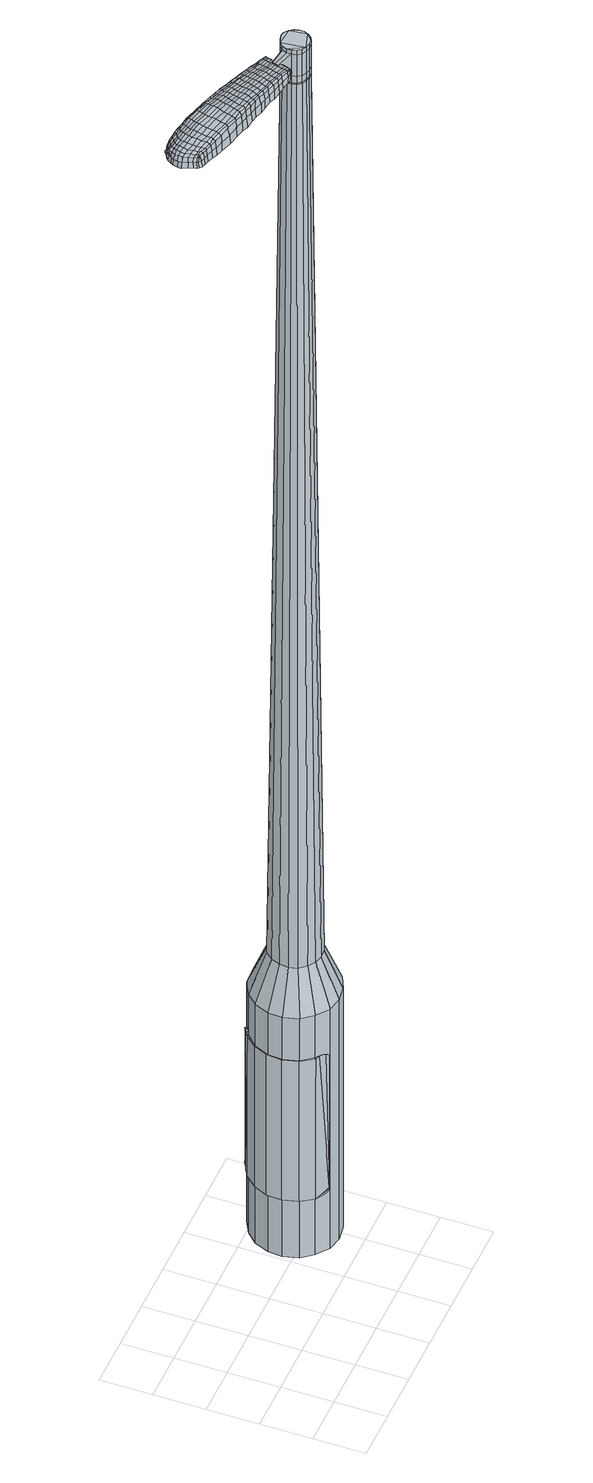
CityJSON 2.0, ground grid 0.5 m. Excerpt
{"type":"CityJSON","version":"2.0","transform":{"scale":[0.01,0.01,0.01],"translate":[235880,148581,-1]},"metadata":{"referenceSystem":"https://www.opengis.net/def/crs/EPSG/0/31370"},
"CityObjects":{
"object1":{"type":"GenericCityObject","attributes":{"cluster":141,"mean_distance_to_centroid":0.202,"new_centroid_x":235881.98,"new_centroid_y":148582.15,"mean_distance_to_camera":7.21,"H1":9.65,"H2":9.65,"Z_final":110.72,"cluster2":-1,"proj_x":235882.89,"proj_y":148578.39,"id_line":62828,"bearing_l":76.35,"distance":3.87,"orientation":"left","G_obj":166.35},"geometry":[{"type":"MultiSurface","lod":"2","boundaries":[[[0,1,2,3]],[[1,4,5,2]],[[4,6,7,5]],[[6,8,9,7]],[[8,10,11,9]],[[10,12,13,11]],[[12,14,15,13]],[[14,16,17,15]],[[16,18,19,17]],[[18,20,21,19]],[[20,22,23,21]],[[22,24,25,23]],[[24,26,27,25]],[[26,28,29,27]],[[28,30,31,29]],[[30,32,33,31]],[[32,34,35,33]],[[34,0,3,35]],[[36,37,38,39]],[[38,40,41,42]],[[41,43,42]],[[42,44,45,46]],[[45,47,46]],[[46,48,49,50]],[[49,51,50]],[[42,46,50,38]],[[50,52,39,38]],[[53,36,39]],[[2,5,7,35]],[[7,9,11,15]],[[11,13,15]],[[15,17,19,23]],[[19,21,23]],[[23,25,27,31]],[[27,29,31]],[[15,23,31,7]],[[31,33,35,7]],[[3,2,35]],[[1,0,54,55]],[[0,34,56,54]],[[34,32,57,56]],[[32,30,58,57]],[[30,28,59,58]],[[28,26,60,59]],[[26,24,61,60]],[[24,22,62,61]],[[22,20,63,62]],[[20,18,64,63]],[[18,16,65,64]],[[16,14,66,65]],[[14,12,67,66]],[[12,10,68,67]],[[10,8,69,68]],[[8,6,70,69]],[[6,4,71,70]],[[4,1,55,71]],[[55,54,72,73]],[[54,56,74,72]],[[56,57,75,74]],[[57,58,76,75]],[[58,59,77,76]],[[59,60,78,77]],[[60,61,79,78]],[[61,62,80,79]],[[62,63,81,80]],[[63,64,82,81]],[[64,65,83,82]],[[65,66,84,83]],[[66,67,85,84]],[[67,68,86,85]],[[68,69,87,86]],[[69,70,88,87]],[[70,71,89,88]],[[71,55,73,89]],[[90,91,92,93]],[[74,94,91,90]],[[95,96,94,74]],[[97,98,96,95]],[[77,99,98,97]],[[78,100,99,77]],[[101,102,100,78]],[[103,104,102,101]],[[81,105,104,103]],[[82,106,105,81]],[[83,107,106,82]],[[84,108,107,83]],[[85,109,108,84]],[[110,111,109,85]],[[112,113,111,110]],[[88,114,113,112]],[[89,115,114,88]],[[93,92,115,89]],[[116,117,118,119]],[[120,116,119,121]],[[122,120,121,123]],[[124,122,123,125]],[[126,124,125,127]],[[128,126,127,129]],[[130,128,129,131]],[[132,130,131,133]],[[134,132,133,135]],[[136,134,135,137]],[[138,136,137,139]],[[140,138,139,141]],[[142,140,141,143]],[[144,142,143,145]],[[146,144,145,147]],[[148,146,147,149]],[[73,72,90,93]],[[72,74,90]],[[75,95,74]],[[75,76,97,95]],[[76,77,97]],[[79,101,78]],[[79,80,103,101]],[[80,81,103]],[[86,110,85]],[[86,87,112,110]],[[87,88,112]],[[73,93,89]],[[150,151,92,91]],[[151,115,92]],[[152,113,114]],[[152,153,111,113]],[[153,109,111]],[[154,104,105]],[[154,155,102,104]],[[155,100,102]],[[156,98,99]],[[156,157,96,98]],[[157,94,96]],[[150,91,94]],[[39,52,148,158]],[[151,150,159,149]],[[53,39,158,117]],[[150,94,118,159]],[[36,53,117,116]],[[94,157,119,118]],[[37,36,116,120]],[[157,156,121,119]],[[38,37,120,122]],[[156,99,123,121]],[[40,38,122,124]],[[99,100,125,123]],[[41,40,124,126]],[[100,155,127,125]],[[43,41,126,128]],[[155,154,129,127]],[[42,43,128,130]],[[154,105,131,129]],[[44,42,130,132]],[[105,106,133,131]],[[45,44,132,134]],[[106,107,135,133]],[[47,45,134,136]],[[107,108,137,135]],[[46,47,136,138]],[[108,109,139,137]],[[48,46,138,140]],[[109,153,141,139]],[[49,48,140,142]],[[153,152,143,141]],[[51,49,142,144]],[[152,114,145,143]],[[50,51,144,146]],[[114,115,147,145]],[[52,50,146,148]],[[115,151,149,147]],[[148,149,160,161]],[[149,159,162,160]],[[159,118,163,162]],[[118,117,164,163]],[[117,158,165,164]],[[158,148,161,165]],[[166,167,168,169]],[[170,166,169,171]],[[166,170,172,173]],[[167,166,173,174]],[[175,176,177,178]],[[179,175,178,180]],[[175,179,181,182]],[[176,175,182,183]],[[184,185,186,187]],[[188,184,187,189]],[[184,188,190,191]],[[185,184,191,192]],[[193,194,195,196]],[[197,193,196,198]],[[193,197,199,200]],[[194,193,200,201]],[[202,203,204,205]],[[206,202,205,207]],[[202,206,208,209]],[[203,202,209,210]],[[211,212,213,214]],[[215,211,214,216]],[[211,215,217,218]],[[212,211,218,219]],[[220,221,222,223]],[[212,220,223,213]],[[220,212,219,224]],[[221,220,224,225]],[[226,227,228,229]],[[221,226,229,222]],[[226,221,225,230]],[[227,226,230,231]],[[232,170,171,233]],[[227,232,233,228]],[[232,227,231,234]],[[170,232,234,172]],[[235,236,237,238]],[[239,235,238,240]],[[235,239,241,242]],[[236,235,242,243]],[[244,245,246,247]],[[236,244,247,237]],[[244,236,243,248]],[[245,244,248,249]],[[250,251,252,253]],[[245,250,253,246]],[[250,245,249,254]],[[251,250,254,255]],[[256,257,258,259]],[[251,256,259,252]],[[256,251,255,260]],[[257,256,260,261]],[[262,167,174,263]],[[257,262,263,258]],[[262,257,261,264]],[[167,262,264,168]],[[265,266,267,268]],[[269,265,268,270]],[[265,269,271,272]],[[266,265,272,273]],[[274,275,276,277]],[[266,274,277,267]],[[274,266,273,278]],[[275,274,278,279]],[[280,281,282,283]],[[275,280,283,276]],[[280,275,279,284]],[[281,280,284,285]],[[286,179,180,287]],[[281,286,287,282]],[[286,281,285,288]],[[179,286,288,181]],[[289,290,291,292]],[[293,289,292,294]],[[289,293,295,296]],[[290,289,296,297]],[[298,299,300,301]],[[290,298,301,291]],[[298,290,297,302]],[[299,298,302,303]],[[304,305,306,307]],[[299,304,307,300]],[[304,299,303,308]],[[305,304,308,309]],[[310,311,312,313]],[[305,310,313,306]],[[310,305,309,314]],[[311,310,314,315]],[[316,176,183,317]],[[311,316,317,312]],[[316,311,315,318]],[[176,316,318,177]],[[319,205,204,320]],[[321,319,320,322]],[[319,321,323,324]],[[205,319,324,207]],[[325,321,322,326]],[[327,325,326,328]],[[325,327,329,330]],[[321,325,330,323]],[[331,327,328,332]],[[333,331,332,334]],[[331,333,335,336]],[[327,331,336,329]],[[337,333,334,338]],[[339,337,338,340]],[[337,339,341,342]],[[333,337,342,335]],[[343,339,340,344]],[[194,343,344,195]],[[343,194,201,345]],[[339,343,345,341]],[[346,347,192,191]],[[348,346,191,190]],[[346,348,349,350]],[[347,346,350,351]],[[352,353,351,350]],[[354,352,350,349]],[[352,354,355,356]],[[353,352,356,357]],[[358,359,357,356]],[[360,358,356,355]],[[358,360,361,362]],[[359,358,362,363]],[[364,365,363,362]],[[366,364,362,361]],[[364,366,199,197]],[[365,364,197,198]],[[367,368,369,370]],[[269,367,370,271]],[[367,269,270,371]],[[368,367,371,372]],[[373,188,189,374]],[[368,373,374,369]],[[373,368,372,375]],[[188,373,375,190]],[[376,377,378,379]],[[215,376,379,217]],[[376,215,216,380]],[[377,376,380,381]],[[382,383,384,385]],[[377,382,385,378]],[[382,377,381,386]],[[383,382,386,387]],[[388,185,192,389]],[[383,388,389,384]],[[388,383,387,390]],[[185,388,390,186]],[[391,392,393,394]],[[173,391,394,174]],[[391,173,172,395]],[[392,391,395,396]],[[397,398,399,400]],[[392,397,400,393]],[[397,392,396,401]],[[398,397,401,402]],[[403,196,195,404]],[[398,403,404,399]],[[403,398,402,405]],[[196,403,405,198]],[[406,407,408,409]],[[178,406,409,180]],[[406,178,177,410]],[[407,406,410,411]],[[412,200,199,413]],[[407,412,413,408]],[[412,407,411,414]],[[200,412,414,201]],[[415,416,417,418]],[[293,415,418,295]],[[415,293,294,419]],[[416,415,419,420]],[[421,206,207,422]],[[416,421,422,417]],[[421,416,420,423]],[[206,421,423,208]],[[424,425,426,427]],[[239,424,427,241]],[[424,239,240,428]],[[425,424,428,429]],[[430,431,432,433]],[[425,430,433,426]],[[430,425,429,434]],[[431,430,434,435]],[[436,203,210,437]],[[431,436,437,432]],[[436,431,435,438]],[[203,436,438,204]],[[439,440,429,428]],[[238,439,428,240]],[[439,238,237,441]],[[440,439,441,442]],[[443,444,435,434]],[[440,443,434,429]],[[443,440,442,445]],[[444,443,445,446]],[[447,320,204,438]],[[444,447,438,435]],[[447,444,446,448]],[[320,447,448,322]],[[449,450,451,452]],[[296,449,452,297]],[[449,296,295,418]],[[450,449,418,417]],[[453,324,323,454]],[[450,453,454,451]],[[453,450,417,422]],[[324,453,422,207]],[[455,456,442,441]],[[247,455,441,237]],[[455,247,246,457]],[[456,455,457,458]],[[459,460,446,445]],[[456,459,445,442]],[[459,456,458,461]],[[460,459,461,462]],[[463,326,322,448]],[[460,463,448,446]],[[463,460,462,464]],[[326,463,464,328]],[[465,466,467,468]],[[302,465,468,303]],[[465,302,297,452]],[[466,465,452,451]],[[469,330,329,470]],[[466,469,470,467]],[[469,466,451,454]],[[330,469,454,323]],[[471,472,458,457]],[[253,471,457,246]],[[471,253,252,473]],[[472,471,473,474]],[[475,476,462,461]],[[472,475,461,458]],[[475,472,474,477]],[[476,475,477,478]],[[479,332,328,464]],[[476,479,464,462]],[[479,476,478,480]],[[332,479,480,334]],[[481,482,483,484]],[[308,481,484,309]],[[481,308,303,468]],[[482,481,468,467]],[[485,336,335,486]],[[482,485,486,483]],[[485,482,467,470]],[[336,485,470,329]],[[487,488,474,473]],[[259,487,473,252]],[[487,259,258,489]],[[488,487,489,490]],[[491,492,478,477]],[[488,491,477,474]],[[491,488,490,493]],[[492,491,493,494]],[[495,338,334,480]],[[492,495,480,478]],[[495,492,494,496]],[[338,495,496,340]],[[497,498,499,500]],[[314,497,500,315]],[[497,314,309,484]],[[498,497,484,483]],[[501,342,341,502]],[[498,501,502,499]],[[501,498,483,486]],[[342,501,486,335]],[[503,504,490,489]],[[263,503,489,258]],[[503,263,174,394]],[[504,503,394,393]],[[505,506,494,493]],[[504,505,493,490]],[[505,504,393,400]],[[506,505,400,399]],[[507,344,340,496]],[[506,507,496,494]],[[507,506,399,404]],[[344,507,404,195]],[[508,509,411,410]],[[318,508,410,177]],[[508,318,315,500]],[[509,508,500,499]],[[510,345,201,414]],[[509,510,414,411]],[[510,509,499,502]],[[345,510,502,341]],[[511,512,372,371]],[[268,511,371,270]],[[511,268,267,513]],[[512,511,513,514]],[[515,348,190,375]],[[512,515,375,372]],[[515,512,514,516]],[[348,515,516,349]],[[517,518,519,520]],[[218,517,520,219]],[[517,218,217,379]],[[518,517,379,378]],[[521,522,523,524]],[[518,521,524,519]],[[521,518,378,385]],[[522,521,385,384]],[[525,347,351,526]],[[522,525,526,523]],[[525,522,384,389]],[[347,525,389,192]],[[527,528,514,513]],[[277,527,513,267]],[[527,277,276,529]],[[528,527,529,530]],[[531,354,349,516]],[[528,531,516,514]],[[531,528,530,532]],[[354,531,532,355]],[[533,534,535,536]],[[224,533,536,225]],[[533,224,219,520]],[[534,533,520,519]],[[537,538,539,540]],[[534,537,540,535]],[[537,534,519,524]],[[538,537,524,523]],[[541,353,357,542]],[[538,541,542,539]],[[541,538,523,526]],[[353,541,526,351]],[[543,544,530,529]],[[283,543,529,276]],[[543,283,282,545]],[[544,543,545,546]],[[547,360,355,532]],[[544,547,532,530]],[[547,544,546,548]],[[360,547,548,361]],[[549,550,551,552]],[[230,549,552,231]],[[549,230,225,536]],[[550,549,536,535]],[[553,554,555,556]],[[550,553,556,551]],[[553,550,535,540]],[[554,553,540,539]],[[557,359,363,558]],[[554,557,558,555]],[[557,554,539,542]],[[359,557,542,357]],[[559,560,546,545]],[[287,559,545,282]],[[559,287,180,409]],[[560,559,409,408]],[[561,366,361,548]],[[560,561,548,546]],[[561,560,408,413]],[[366,561,413,199]],[[562,563,396,395]],[[234,562,395,172]],[[562,234,231,552]],[[563,562,552,551]],[[564,565,402,401]],[[563,564,401,396]],[[564,563,551,556]],[[565,564,556,555]],[[566,365,198,405]],[[565,566,405,402]],[[566,565,555,558]],[[365,566,558,363]],[[567,568,569,570]],[[570,569,571,572]],[[573,571,569,574]],[[574,569,568,575]],[[576,577,578,579]],[[579,578,580,581]],[[582,580,578,583]],[[583,578,577,584]],[[585,586,587,588]],[[588,587,589,590]],[[591,589,587,592]],[[592,587,586,593]],[[594,595,596,597]],[[597,596,598,599]],[[600,598,596,601]],[[601,596,595,602]],[[603,604,605,606]],[[606,605,607,608]],[[609,607,605,610]],[[610,605,604,611]],[[612,613,614,615]],[[615,614,616,617]],[[618,616,614,619]],[[619,614,613,620]],[[621,622,623,624]],[[624,623,613,612]],[[620,613,623,625]],[[625,623,622,626]],[[627,628,629,630]],[[630,629,622,621]],[[626,622,629,631]],[[631,629,628,632]],[[572,571,633,634]],[[634,633,628,627]],[[632,628,633,635]],[[635,633,571,573]],[[636,637,638,639]],[[639,638,640,641]],[[642,640,638,643]],[[643,638,637,644]],[[645,646,647,648]],[[648,647,637,636]],[[644,637,647,649]],[[649,647,646,650]],[[651,652,653,654]],[[654,653,646,645]],[[650,646,653,655]],[[655,653,652,656]],[[657,658,659,660]],[[660,659,652,651]],[[656,652,659,661]],[[661,659,658,662]],[[575,568,663,664]],[[664,663,658,657]],[[662,658,663,665]],[[665,663,568,567]],[[666,667,668,669]],[[669,668,670,671]],[[672,670,668,673]],[[673,668,667,674]],[[675,676,677,678]],[[678,677,667,666]],[[674,667,677,679]],[[679,677,676,680]],[[681,682,683,684]],[[684,683,676,675]],[[680,676,683,685]],[[685,683,682,686]],[[581,580,687,688]],[[688,687,682,681]],[[686,682,687,689]],[[689,687,580,582]],[[690,691,692,693]],[[693,692,694,695]],[[696,694,692,697]],[[697,692,691,698]],[[699,700,701,702]],[[702,701,691,690]],[[698,691,701,703]],[[703,701,700,704]],[[705,706,707,708]],[[708,707,700,699]],[[704,700,707,709]],[[709,707,706,710]],[[711,712,713,714]],[[714,713,706,705]],[[710,706,713,715]],[[715,713,712,716]],[[584,577,717,718]],[[718,717,712,711]],[[716,712,717,719]],[[719,717,577,576]],[[603,606,720,721]],[[721,720,722,723]],[[724,722,720,725]],[[725,720,606,608]],[[723,722,726,727]],[[727,726,728,729]],[[730,728,726,731]],[[731,726,722,724]],[[729,728,732,733]],[[733,732,734,735]],[[736,734,732,737]],[[737,732,728,730]],[[735,734,738,739]],[[739,738,740,741]],[[742,740,738,743]],[[743,738,734,736]],[[741,740,744,745]],[[745,744,595,594]],[[602,595,744,746]],[[746,744,740,742]],[[593,747,748,592]],[[592,748,749,591]],[[750,749,748,751]],[[751,748,747,752]],[[752,753,754,751]],[[751,754,755,750]],[[756,755,754,757]],[[757,754,753,758]],[[758,759,760,757]],[[757,760,761,756]],[[762,761,760,763]],[[763,760,759,764]],[[764,765,766,763]],[[763,766,767,762]],[[600,767,766,598]],[[598,766,765,599]],[[768,769,770,771]],[[771,770,670,672]],[[671,670,770,772]],[[772,770,769,773]],[[590,589,774,775]],[[775,774,769,768]],[[773,769,774,776]],[[776,774,589,591]],[[777,778,779,780]],[[780,779,616,618]],[[617,616,779,781]],[[781,779,778,782]],[[783,784,785,786]],[[786,785,778,777]],[[782,778,785,787]],[[787,785,784,788]],[[593,586,789,790]],[[790,789,784,783]],[[788,784,789,791]],[[791,789,586,585]],[[792,793,794,795]],[[795,794,574,575]],[[573,574,794,796]],[[796,794,793,797]],[[798,799,800,801]],[[801,800,793,792]],[[797,793,800,802]],[[802,800,799,803]],[[594,597,804,805]],[[805,804,799,798]],[[803,799,804,806]],[[806,804,597,599]],[[807,808,809,810]],[[810,809,579,581]],[[576,579,809,811]],[[811,809,808,812]],[[600,601,813,814]],[[814,813,808,807]],[[812,808,813,815]],[[815,813,601,602]],[[816,817,818,819]],[[819,818,694,696]],[[695,694,818,820]],[[820,818,817,821]],[[608,607,822,823]],[[823,822,817,816]],[[821,817,822,824]],[[824,822,607,609]],[[825,826,827,642]],[[827,640,642]],[[641,640,827,828]],[[828,827,826,829]],[[830,831,832,833]],[[833,832,826,825]],[[829,826,832,834]],[[834,832,831,835]],[[611,604,836,837]],[[837,836,831,830]],[[835,831,836,838]],[[838,836,604,603]],[[829,839,840,828]],[[828,840,639,641]],[[636,639,840,841]],[[840,839,841]],[[835,842,843,834]],[[834,843,839,829]],[[841,839,843,844]],[[844,843,842,845]],[[603,721,846,838]],[[838,846,842,835]],[[845,842,846,847]],[[847,846,721,723]],[[848,849,850,851]],[[851,850,697,698]],[[696,697,850,819]],[[819,850,849,816]],[[724,725,852,853]],[[853,852,849,848]],[[816,849,852,823]],[[823,852,725,608]],[[854,855,841]],[[841,855,648,636]],[[645,648,855,856]],[[856,855,854,857]],[[845,858,859,844]],[[844,859,854,841]],[[857,854,859,860]],[[860,859,858,861]],[[723,727,862,847]],[[847,862,858,845]],[[861,858,862,863]],[[863,862,727,729]],[[864,865,866,867]],[[867,866,703,704]],[[698,703,866,851]],[[851,866,865,848]],[[730,731,868,869]],[[869,868,865,864]],[[848,865,868,853]],[[853,868,731,724]],[[857,870,871,856]],[[856,871,654,645]],[[651,654,871,872]],[[872,871,870,873]],[[861,874,875,860]],[[860,875,870,857]],[[873,870,875,876]],[[876,875,874,877]],[[729,733,878,863]],[[863,878,874,861]],[[877,874,878,879]],[[879,878,733,735]],[[880,881,882,883]],[[883,882,709,710]],[[704,709,882,867]],[[867,882,881,864]],[[736,737,884,885]],[[885,884,881,880]],[[864,881,884,869]],[[869,884,737,730]],[[873,886,887,872]],[[872,887,660,651]],[[657,660,887,888]],[[888,887,886,889]],[[877,890,891,876]],[[876,891,886,873]],[[889,886,891,892]],[[892,891,890,893]],[[735,739,894,879]],[[879,894,890,877]],[[893,890,894,895]],[[895,894,739,741]],[[896,897,898,899]],[[899,898,715,716]],[[710,715,898,883]],[[883,898,897,880]],[[742,743,900,901]],[[901,900,897,896]],[[880,897,900,885]],[[885,900,743,736]],[[889,902,903,888]],[[888,903,664,657]],[[575,664,903,795]],[[795,903,902,792]],[[893,904,905,892]],[[892,905,902,889]],[[792,902,905,801]],[[801,905,904,798]],[[741,745,906,895]],[[895,906,904,893]],[[798,904,906,805]],[[805,906,745,594]],[[812,907,908,811]],[[811,908,719,576]],[[716,719,908,899]],[[899,908,907,896]],[[602,746,909,815]],[[815,909,907,812]],[[896,907,909,901]],[[901,909,746,742]],[[773,910,911,772]],[[772,911,669,671]],[[666,669,911,912]],[[912,911,910,913]],[[591,749,914,776]],[[776,914,910,773]],[[913,910,914,915]],[[915,914,749,750]],[[916,917,918,919]],[[919,918,619,620]],[[618,619,918,780]],[[780,918,917,777]],[[920,921,922,923]],[[923,922,917,916]],[[777,917,922,786]],[[786,922,921,783]],[[752,747,924,925]],[[925,924,921,920]],[[783,921,924,790]],[[790,924,747,593]],[[913,926,927,912]],[[912,927,678,666]],[[675,678,927,928]],[[928,927,926,929]],[[750,755,930,915]],[[915,930,926,913]],[[929,926,930,931]],[[931,930,755,756]],[[932,933,934,935]],[[935,934,625,626]],[[620,625,934,919]],[[919,934,933,916]],[[936,937,938,939]],[[939,938,933,932]],[[916,933,938,923]],[[923,938,937,920]],[[758,753,940,941]],[[941,940,937,936]],[[920,937,940,925]],[[925,940,753,752]],[[929,942,943,928]],[[928,943,684,675]],[[681,684,943,944]],[[944,943,942,945]],[[756,761,946,931]],[[931,946,942,929]],[[945,942,946,947]],[[947,946,761,762]],[[948,949,950,951]],[[951,950,631,632]],[[626,631,950,935]],[[935,950,949,932]],[[952,953,954,955]],[[955,954,949,948]],[[932,949,954,939]],[[939,954,953,936]],[[764,759,956,957]],[[957,956,953,952]],[[936,953,956,941]],[[941,956,759,758]],[[945,958,959,944]],[[944,959,688,681]],[[581,688,959,810]],[[810,959,958,807]],[[762,767,960,947]],[[947,960,958,945]],[[807,958,960,814]],[[814,960,767,600]],[[797,961,962,796]],[[796,962,635,573]],[[632,635,962,951]],[[951,962,961,948]],[[803,963,964,802]],[[802,964,961,797]],[[948,961,964,955]],[[955,964,963,952]],[[599,765,965,806]],[[806,965,963,803]],[[952,963,965,957]],[[957,965,765,764]],[[567,570,169,168]],[[570,572,171,169]],[[582,583,182,181]],[[583,584,183,182]],[[585,588,187,186]],[[588,590,189,187]],[[609,610,209,208]],[[610,611,210,209]],[[612,615,214,213]],[[615,617,216,214]],[[621,624,223,222]],[[624,612,213,223]],[[627,630,229,228]],[[630,621,222,229]],[[572,634,233,171]],[[634,627,228,233]],[[642,643,242,241]],[[643,644,243,242]],[[644,649,248,243]],[[649,650,249,248]],[[650,655,254,249]],[[655,656,255,254]],[[656,661,260,255]],[[661,662,261,260]],[[662,665,264,261]],[[665,567,168,264]],[[672,673,272,271]],[[673,674,273,272]],[[674,679,278,273]],[[679,680,279,278]],[[680,685,284,279]],[[685,686,285,284]],[[686,689,288,285]],[[689,582,181,288]],[[690,693,292,291]],[[693,695,294,292]],[[699,702,301,300]],[[702,690,291,301]],[[705,708,307,306]],[[708,699,300,307]],[[711,714,313,312]],[[714,705,306,313]],[[584,718,317,183]],[[718,711,312,317]],[[768,771,370,369]],[[771,672,271,370]],[[590,775,374,189]],[[775,768,369,374]],[[617,781,380,216]],[[781,782,381,380]],[[782,787,386,381]],[[787,788,387,386]],[[788,791,390,387]],[[791,585,186,390]],[[695,820,419,294]],[[820,821,420,419]],[[821,824,423,420]],[[824,609,208,423]],[[825,642,427,426]],[[642,241,427]],[[830,833,433,432]],[[833,825,426,433]],[[611,837,437,210]],[[837,830,432,437]],[[966,967,968,969]],[[970,971,969,968]],[[972,973,974,975]],[[976,977,978,979]],[[967,980,981,968]],[[982,970,968,981]],[[983,972,975,984]],[[985,986,977,976]],[[980,987,988,981]],[[988,989,982,981]],[[990,983,984,991]],[[992,986,985,993]],[[987,994,995,988]],[[995,996,989,988]],[[997,990,991,998]],[[999,992,993,1000]],[[1001,1002,1003,1004]],[[1005,1006,1002,1001]],[[1005,1007,1008,1006]],[[1007,1009,1010,1008]],[[1011,1012,1013,1014]],[[1015,1016,1012,1011]],[[1017,1018,1016,1015]],[[1019,1020,1018,1017]],[[1014,1003,1002,1011]],[[1011,1002,1006,1015]],[[1006,1008,1017,1015]],[[1008,1010,1019,1017]],[[975,974,971,970]],[[984,975,970,982]],[[989,991,984,982]],[[996,998,991,989]],[[976,979,973,972]],[[985,976,972,983]],[[993,985,983,990]],[[1000,993,990,997]],[[977,1001,1004,978]],[[986,1005,1001,977]],[[1007,1005,986,992]],[[1009,1007,992,999]],[[1021,1022,1023,1024]],[[1023,1025,1026,1027]],[[1023,1027,1028,1029]],[[1023,1029,1024]],[[1030,1021,1024,1031]],[[1032,1031,1024,1033]],[[1034,1033,1024]],[[1035,1023,1022,1036]],[[1037,1035,1036,1038]],[[1039,1037,1038,1040]],[[1041,1039,1040,1042]],[[1043,1041,1042,1044]],[[1044,1045,1046,1047]],[[1044,1047,1048,1049]],[[1044,1049,1050,1051]],[[1050,1052,1053,1054]],[[1050,1054,1055,1056]],[[1050,1056,1051]],[[1044,1051,1043]],[[1057,1058,1022,1021]],[[1059,1060,1025,1023]],[[1061,1062,1034,1024]],[[1058,1063,1036,1022]],[[1064,1059,1023,1035]],[[1063,1065,1038,1036]],[[1066,1064,1035,1037]],[[1065,1067,1040,1038]],[[1068,1066,1037,1039]],[[1067,1069,1042,1040]],[[1070,1068,1039,1041]],[[1069,1071,1044,1042]],[[1072,1070,1041,1043]],[[1071,1073,1045,1044]],[[1074,1075,1052,1050]],[[1076,1072,1043,1051]],[[1046,1045,1073,1077]],[[1047,1046,1077,1078]],[[1048,1047,1078,1079]],[[1049,1048,1079,1080]],[[1050,1049,1080,1074]],[[1081,1057,1021,1030]],[[1082,1081,1030,1031]],[[1083,1082,1031,1032]],[[1084,1083,1032,1033]],[[1062,1084,1033,1034]],[[1026,1025,1060,1085]],[[1053,1052,1075,1086]],[[1027,1026,1085,1087]],[[1028,1027,1087,1088]],[[1029,1028,1088,1089]],[[1024,1029,1089,1061]],[[1054,1053,1086,1090]],[[1055,1054,1090,1091]],[[1056,1055,1091,1092]],[[1051,1056,1092,1076]]]}]}
},
"vertices":[
[155,124,384],[161,138,384],[161,138,96],[155,124,96],[171,148,384],[171,148,96],[184,155,384],[184,155,96],[199,156,384],[199,156,96],[213,153,384],[213,153,96],[225,145,384],[225,145,96],[234,133,384],[234,133,96],[238,119,384],[238,119,96],[237,104,384],[237,104,96],[231,91,384],[231,91,96],[221,80,384],[221,80,96],[208,74,384],[208,74,96],[193,72,384],[193,72,96],[179,75,384],[179,75,96],[167,84,384],[167,84,96],[158,95,384],[158,95,96],[154,110,384],[154,110,96],[184,108,1524],[187,104,1524],[191,102,1524],[183,117,1524],[195,101,1524],[200,101,1524],[207,107,1524],[204,103,1524],[209,111,1524],[209,116,1524],[205,124,1524],[208,120,1524],[201,127,1524],[197,128,1524],[188,125,1524],[192,127,1524],[185,122,1524],[183,113,1524],[172,120,429],[175,128,429],[171,111,429],[173,103,429],[179,96,429],[186,91,429],[194,89,429],[203,90,429],[211,94,429],[217,100,429],[221,108,429],[221,117,429],[219,125,429],[213,132,429],[206,137,429],[198,139,429],[189,138,429],[181,135,429],[183,117,1483],[185,122,1483],[183,113,1483],[184,108,1483],[187,104,1483],[191,102,1483],[195,101,1483],[200,101,1483],[204,103,1483],[207,107,1483],[209,111,1483],[209,116,1483],[208,120,1483],[205,124,1483],[201,127,1483],[197,128,1483],[192,127,1483],[188,125,1483],[184,117,1483],[184,117,1485],[185,121,1485],[185,121,1483],[183,113,1485],[185,109,1483],[185,109,1485],[187,105,1483],[187,105,1485],[191,102,1485],[195,101,1485],[200,102,1483],[200,102,1485],[204,104,1483],[204,104,1485],[207,107,1485],[209,111,1485],[209,116,1485],[208,120,1485],[205,124,1485],[201,126,1483],[201,126,1485],[197,127,1483],[197,127,1485],[192,127,1485],[188,125,1485],[184,108,1519],[183,113,1519],[183,113,1493],[184,108,1493],[187,104,1519],[187,104,1493],[191,102,1519],[191,102,1493],[195,101,1519],[195,101,1493],[200,101,1519],[200,101,1493],[204,103,1519],[204,103,1493],[207,107,1519],[207,107,1493],[209,111,1519],[209,111,1493],[209,116,1519],[209,116,1493],[208,120,1519],[208,120,1493],[205,124,1519],[205,124,1493],[201,127,1519],[201,127,1493],[197,128,1519],[197,128,1493],[192,127,1519],[192,127,1493],[188,125,1519],[188,125,1493],[185,122,1519],[185,122,1493],[183,117,1485],[185,122,1485],[197,128,1485],[201,127,1485],[204,103,1485],[200,101,1485],[187,104,1485],[184,108,1485],[183,117,1519],[183,117,1493],[166,125,1513],[166,125,1518],[165,122,1513],[164,119,1513],[164,119,1518],[165,122,1518],[97,158,1519],[104,156,1518],[103,158,1509],[97,160,1510],[89,161,1519],[88,162,1510],[90,159,1526],[98,157,1525],[105,155,1525],[88,121,1519],[95,120,1518],[96,121,1525],[89,122,1525],[80,123,1519],[81,124,1526],[78,122,1510],[86,120,1510],[93,118,1509],[21,155,1519],[22,159,1519],[21,159,1513],[20,155,1513],[21,151,1519],[20,151,1513],[23,151,1524],[23,155,1524],[23,158,1524],[93,138,1530],[100,136,1529],[101,139,1529],[94,141,1530],[84,140,1531],[85,143,1531],[83,136,1530],[92,134,1530],[99,133,1529],[171,119,1512],[172,122,1512],[171,122,1517],[170,119,1517],[171,116,1512],[170,117,1517],[170,116,1506],[171,119,1506],[171,122,1506],[40,171,1519],[43,171,1519],[42,172,1512],[39,172,1512],[37,171,1518],[37,172,1512],[38,170,1522],[40,170,1523],[43,169,1524],[48,170,1519],[53,169,1519],[52,171,1512],[47,172,1512],[48,169,1524],[53,168,1525],[59,168,1519],[67,166,1519],[66,168,1511],[58,170,1511],[59,166,1526],[67,165,1526],[78,163,1519],[77,165,1510],[78,162,1526],[168,137,1513],[161,139,1513],[161,138,1518],[168,136,1517],[173,135,1512],[172,134,1516],[173,136,1506],[167,138,1507],[160,140,1507],[154,141,1514],[147,143,1515],[147,142,1520],[154,140,1519],[153,143,1507],[146,145,1507],[139,146,1515],[132,148,1516],[133,146,1522],[140,144,1521],[139,147,1508],[131,150,1508],[125,150,1517],[118,152,1517],[119,150,1524],[126,148,1523],[124,152,1508],[117,154,1509],[111,154,1518],[112,153,1524],[110,156,1509],[30,136,1519],[33,135,1519],[34,136,1524],[31,138,1523],[28,138,1518],[29,138,1522],[27,137,1512],[29,135,1512],[32,134,1512],[38,134,1519],[44,132,1519],[44,133,1525],[39,135,1524],[37,133,1512],[42,131,1512],[49,130,1519],[57,128,1519],[58,129,1526],[50,131,1526],[48,129,1511],[55,127,1511],[68,125,1519],[69,127,1526],[67,124,1510],[161,107,1513],[153,109,1513],[152,108,1507],[160,107,1507],[166,107,1512],[165,106,1506],[166,108,1516],[162,108,1517],[154,110,1518],[146,110,1514],[139,111,1515],[137,110,1507],[145,109,1507],[147,111,1519],[140,112,1520],[131,113,1515],[124,114,1516],[122,113,1508],[130,112,1508],[132,114,1521],[125,115,1522],[117,115,1517],[109,117,1517],[108,116,1509],[115,114,1508],[118,117,1523],[111,118,1524],[102,118,1518],[101,117,1509],[103,119,1524],[165,121,1519],[166,123,1519],[158,122,1520],[158,125,1520],[157,120,1520],[164,118,1519],[151,124,1522],[151,127,1522],[143,126,1523],[144,129,1523],[143,123,1523],[150,121,1521],[136,128,1524],[137,130,1524],[129,129,1525],[130,132,1525],[128,126,1525],[135,124,1524],[122,131,1526],[122,134,1526],[114,133,1527],[115,136,1527],[114,129,1527],[121,128,1526],[107,134,1528],[108,137,1528],[106,131,1528],[25,154,1527],[26,158,1527],[25,150,1526],[30,149,1527],[30,153,1528],[31,157,1528],[36,152,1529],[37,155,1529],[36,147,1528],[43,146,1530],[43,150,1530],[44,153,1530],[50,148,1531],[51,152,1531],[50,144,1530],[58,142,1531],[59,146,1531],[60,150,1531],[72,143,1531],[72,146,1531],[71,139,1531],[26,139,1518],[25,142,1519],[24,141,1513],[25,138,1513],[28,139,1523],[26,142,1523],[23,146,1519],[22,146,1513],[24,146,1524],[35,170,1518],[32,169,1518],[33,169,1523],[36,169,1523],[34,172,1513],[32,170,1513],[29,168,1519],[26,165,1519],[27,165,1524],[30,167,1523],[28,168,1513],[25,166,1513],[24,162,1519],[25,162,1524],[23,162,1513],[98,155,1528],[97,153,1528],[104,151,1528],[105,153,1527],[89,157,1528],[89,156,1529],[96,150,1529],[96,147,1530],[103,145,1529],[103,149,1528],[88,153,1529],[87,150,1530],[95,144,1530],[102,142,1529],[86,147,1531],[90,124,1528],[90,126,1529],[82,128,1529],[81,125,1528],[97,122,1527],[98,124,1528],[91,130,1529],[82,132,1530],[98,128,1528],[169,107,1512],[169,109,1512],[168,110,1517],[167,108,1517],[167,107,1506],[168,109,1506],[170,113,1512],[169,113,1517],[169,112,1506],[175,133,1512],[175,132,1512],[174,133,1506],[174,134,1506],[174,133,1517],[173,131,1517],[174,129,1512],[173,127,1512],[173,127,1506],[173,130,1506],[173,129,1517],[172,127,1517],[173,124,1512],[172,125,1506],[172,124,1517],[168,134,1519],[168,133,1519],[161,136,1520],[161,135,1520],[168,131,1519],[167,128,1519],[160,133,1520],[160,130,1520],[166,126,1519],[159,127,1520],[162,109,1519],[163,111,1519],[155,113,1520],[155,111,1520],[163,114,1519],[156,116,1520],[154,139,1521],[154,137,1521],[147,141,1522],[147,139,1522],[153,135,1521],[152,132,1521],[146,137,1522],[145,134,1523],[152,129,1522],[145,131,1523],[148,112,1521],[148,114,1521],[141,116,1522],[140,114,1522],[149,118,1521],[142,119,1522],[140,143,1523],[139,141,1523],[133,145,1524],[132,143,1524],[139,139,1523],[138,136,1524],[132,141,1525],[131,138,1525],[137,133,1524],[130,135,1525],[133,115,1523],[133,117,1523],[126,119,1524],[126,117,1524],[134,121,1524],[127,122,1525],[126,147,1525],[125,145,1525],[119,149,1526],[118,147,1526],[125,143,1526],[124,140,1526],[117,145,1527],[117,142,1527],[123,137,1526],[116,139,1527],[118,118,1525],[119,120,1525],[112,122,1526],[111,119,1526],[120,124,1526],[113,125,1527],[112,151,1527],[111,149,1527],[110,147,1527],[110,144,1528],[109,141,1528],[104,121,1527],[105,123,1527],[105,127,1528],[30,139,1525],[28,141,1525],[33,138,1526],[32,140,1526],[27,145,1526],[31,144,1527],[38,169,1525],[36,168,1525],[40,167,1526],[42,168,1525],[33,166,1525],[30,164,1526],[34,163,1527],[37,165,1526],[28,161,1526],[32,160,1527],[38,136,1526],[37,139,1527],[44,134,1527],[44,137,1528],[36,143,1528],[43,141,1529],[47,168,1526],[45,166,1527],[51,165,1528],[53,166,1527],[43,164,1527],[40,162,1528],[47,160,1529],[49,163,1528],[38,159,1528],[45,157,1530],[50,133,1528],[50,135,1529],[58,131,1528],[58,133,1529],[50,139,1529],[58,137,1530],[59,165,1528],[57,164,1528],[65,162,1529],[67,163,1528],[56,161,1529],[54,158,1530],[62,156,1530],[64,159,1530],[52,155,1530],[61,153,1531],[70,128,1529],[70,130,1529],[70,134,1530],[78,160,1528],[77,159,1529],[76,156,1530],[75,153,1530],[73,150,1531],[103,156,1509],[104,154,1518],[97,156,1518],[96,158,1509],[89,159,1519],[88,160,1510],[89,157,1525],[97,155,1525],[104,153,1525],[97,123,1525],[95,121,1518],[88,123,1518],[90,124,1525],[80,125,1519],[81,126,1525],[78,123,1510],[87,122,1509],[94,120,1509],[23,158,1513],[24,158,1519],[23,155,1519],[22,155,1513],[23,151,1519],[22,151,1513],[25,151,1524],[25,155,1524],[25,158,1524],[100,139,1528],[100,136,1528],[93,138,1529],[93,141,1529],[84,140,1529],[85,143,1529],[83,137,1529],[92,135,1529],[99,133,1528],[169,122,1516],[170,122,1512],[169,120,1512],[168,120,1516],[169,117,1512],[168,117,1516],[168,117,1506],[168,120,1506],[169,122,1506],[42,170,1512],[43,169,1519],[40,169,1518],[39,170,1512],[38,169,1518],[37,170,1512],[38,168,1522],[40,168,1523],[43,167,1523],[52,169,1512],[53,167,1519],[47,168,1519],[47,170,1512],[48,167,1524],[53,166,1525],[65,166,1511],[66,164,1519],[59,166,1519],[58,168,1511],[59,165,1525],[67,163,1526],[77,162,1519],[76,163,1510],[78,160,1526],[161,136,1518],[160,137,1513],[167,135,1513],[168,134,1517],[172,133,1512],[171,133,1515],[172,134,1506],[167,136,1506],[160,138,1507],[146,140,1520],[146,142,1514],[153,139,1514],[153,138,1519],[152,141,1507],[145,143,1507],[132,144,1522],[132,146,1516],[139,144,1515],[139,142,1521],[138,145,1508],[131,148,1508],[118,149,1523],[118,150,1517],[125,148,1516],[125,147,1522],[124,150,1508],[117,152,1508],[111,152,1517],[111,151,1524],[110,154,1509],[35,138,1523],[34,137,1519],[31,138,1518],[32,139,1523],[29,139,1518],[30,140,1522],[28,138,1512],[30,137,1512],[33,136,1512],[45,135,1525],[44,134,1519],[39,135,1519],[40,137,1524],[37,134,1512],[43,133,1512],[59,131,1526],[57,130,1519],[50,132,1519],[51,133,1525],[48,131,1511],[56,129,1511],[69,127,1519],[70,128,1526],[67,126,1510],[152,110,1507],[154,111,1513],[161,109,1513],[160,109,1506],[166,109,1512],[165,108,1506],[165,110,1515],[162,110,1517],[155,112,1518],[137,112,1507],[139,113,1514],[146,112,1514],[145,111,1507],[147,113,1519],[140,114,1520],[123,115,1508],[124,116,1516],[131,115,1515],[130,114,1508],[133,116,1521],[125,117,1522],[108,118,1508],[110,119,1517],[117,117,1516],[115,116,1508],[118,119,1522],[111,120,1523],[102,120,1517],[101,119,1509],[104,121,1524],[164,121,1518],[165,123,1518],[157,123,1519],[158,125,1519],[157,120,1519],[163,118,1518],[150,124,1520],[151,127,1520],[143,126,1521],[143,129,1521],[142,123,1521],[149,121,1520],[136,128,1523],[136,130,1523],[128,129,1524],[129,132,1524],[128,126,1524],[135,125,1523],[121,131,1525],[122,134,1525],[114,133,1526],[115,136,1526],[113,130,1526],[120,128,1525],[107,135,1527],[108,138,1527],[106,131,1527],[28,157,1526],[27,154,1526],[27,150,1525],[31,149,1526],[31,153,1526],[31,156,1526],[38,155,1528],[37,152,1528],[36,148,1527],[43,146,1528],[44,150,1529],[45,153,1529],[51,151,1530],[51,148,1530],[50,144,1529],[59,142,1530],[59,146,1530],[60,149,1530],[72,146,1530],[72,143,1530],[71,139,1530],[26,142,1513],[27,142,1518],[28,140,1518],[27,139,1512],[29,141,1523],[28,143,1523],[25,147,1519],[24,146,1513],[26,147,1523],[34,167,1523],[33,168,1518],[36,169,1518],[37,168,1523],[35,170,1512],[33,169,1512],[29,163,1523],[28,164,1519],[30,166,1519],[32,165,1523],[30,167,1513],[27,164,1513],[26,161,1519],[27,161,1524],[25,161,1513],[104,151,1527],[97,153,1527],[97,154,1527],[104,152,1526],[89,156,1527],[88,155,1528],[102,145,1528],[95,147,1528],[96,150,1528],[103,148,1527],[88,152,1528],[86,149,1529],[94,144,1529],[101,142,1528],[86,146,1529],[82,128,1528],[90,127,1527],[90,125,1527],[82,127,1527],[97,124,1526],[97,125,1527],[91,130,1528],[82,132,1528],[98,129,1527],[166,111,1516],[167,110,1512],[167,109,1512],[166,110,1516],[166,108,1506],[166,109,1506],[168,113,1512],[167,114,1516],[167,113,1506],[172,133,1506],[172,132,1512],[173,133,1512],[172,132,1516],[171,132,1516],[170,128,1506],[171,127,1512],[172,130,1512],[171,131,1506],[171,130,1516],[170,127,1516],[171,125,1512],[170,125,1506],[170,125,1516],[167,133,1518],[167,134,1518],[160,135,1519],[166,128,1518],[167,131,1518],[160,133,1519],[159,130,1519],[165,126,1518],[158,128,1519],[155,113,1519],[162,112,1518],[162,111,1518],[155,112,1519],[163,115,1518],[156,116,1519],[153,137,1520],[153,138,1520],[146,140,1521],[146,139,1521],[152,132,1520],[153,135,1520],[145,136,1521],[145,134,1521],[151,129,1520],[144,131,1521],[140,116,1521],[148,115,1520],[147,114,1520],[140,115,1521],[148,118,1520],[141,119,1521],[139,141,1522],[139,142,1522],[132,144,1523],[132,143,1523],[138,136,1522],[138,138,1522],[131,140,1523],[130,138,1524],[137,133,1523],[130,135,1524],[126,119,1523],[133,118,1522],[133,116,1522],[126,118,1523],[134,121,1522],[127,123,1523],[125,145,1524],[125,146,1524],[118,148,1525],[118,147,1525],[123,140,1525],[124,142,1524],[117,144,1525],[116,141,1526],[123,137,1525],[115,139,1526],[111,122,1525],[119,121,1524],[118,119,1524],[111,121,1525],[119,124,1524],[112,126,1525],[111,149,1526],[111,150,1526],[109,143,1527],[110,146,1526],[108,140,1527],[104,124,1526],[104,122,1526],[105,127,1526],[30,142,1524],[31,140,1524],[34,139,1525],[33,141,1525],[28,146,1525],[32,145,1525],[40,166,1525],[37,166,1524],[39,167,1524],[42,167,1525],[35,162,1526],[31,163,1525],[34,165,1524],[37,164,1525],[29,160,1525],[33,159,1526],[38,139,1526],[39,137,1526],[45,136,1526],[44,137,1527],[37,143,1526],[44,142,1527],[51,164,1527],[45,165,1526],[47,166,1526],[53,165,1526],[47,159,1528],[41,161,1527],[43,163,1526],[49,162,1527],[39,158,1527],[46,156,1528],[50,136,1527],[51,134,1527],[59,132,1527],[58,134,1528],[50,140,1528],[58,138,1529],[65,161,1528],[57,163,1527],[59,164,1527],[66,162,1527],[62,156,1529],[54,158,1529],[56,161,1528],[64,159,1528],[53,155,1529],[61,153,1530],[70,131,1528],[70,129,1528],[70,135,1529],[77,158,1528],[78,159,1528],[74,153,1529],[76,155,1529],[73,150,1530],[172,134,1508],[170,128,1508],[139,137,1509],[141,144,1509],[118,142,1510],[120,151,1510],[80,152,1512],[82,161,1512],[100,157,1511],[97,148,1511],[62,157,1513],[49,159,1514],[51,168,1514],[65,166,1513],[169,121,1508],[137,129,1509],[116,134,1510],[78,143,1512],[95,139,1511],[60,148,1513],[47,151,1514],[167,115,1508],[135,121,1509],[114,126,1510],[76,134,1512],[93,130,1511],[45,142,1514],[58,138,1513],[166,108,1508],[133,113,1509],[112,117,1510],[73,125,1512],[91,121,1511],[43,133,1514],[56,129,1513],[36,162,1514],[31,162,1514],[33,169,1514],[38,170,1514],[34,154,1514],[30,155,1514],[32,146,1514],[28,148,1514],[30,138,1514],[26,141,1514],[26,160,1515],[22,158,1515],[22,159,1515],[27,165,1515],[25,156,1515],[22,157,1515],[24,152,1515],[22,156,1515],[23,148,1515],[21,155,1515],[169,81,334],[165,83,334],[165,83,165],[177,75,171],[169,81,165],[172,79,165],[174,77,166],[176,76,167],[177,75,169],[172,79,334],[174,77,333],[176,76,332],[177,75,331],[177,75,328],[157,95,165],[157,95,334],[153,110,165],[153,110,334],[154,125,165],[154,125,334],[160,138,165],[160,138,334],[170,149,165],[170,149,334],[174,151,334],[177,153,334],[179,154,333],[181,155,332],[182,156,331],[183,156,328],[174,151,165],[183,156,171],[182,156,169],[181,155,167],[179,154,166],[177,153,165],[170,83,334],[167,86,334],[167,86,165],[170,83,165],[179,78,171],[179,78,328],[159,97,334],[159,97,165],[155,110,334],[155,110,165],[156,124,334],[156,124,165],[162,137,334],[162,137,165],[171,147,334],[171,147,165],[175,149,334],[184,154,328],[184,154,171],[175,149,165],[178,151,334],[181,152,333],[182,153,332],[184,153,331],[173,81,334],[176,80,333],[177,79,332],[178,78,331],[173,81,165],[184,153,169],[176,80,166],[177,79,167],[178,78,169],[182,153,167],[181,152,166],[178,151,165]
]}
